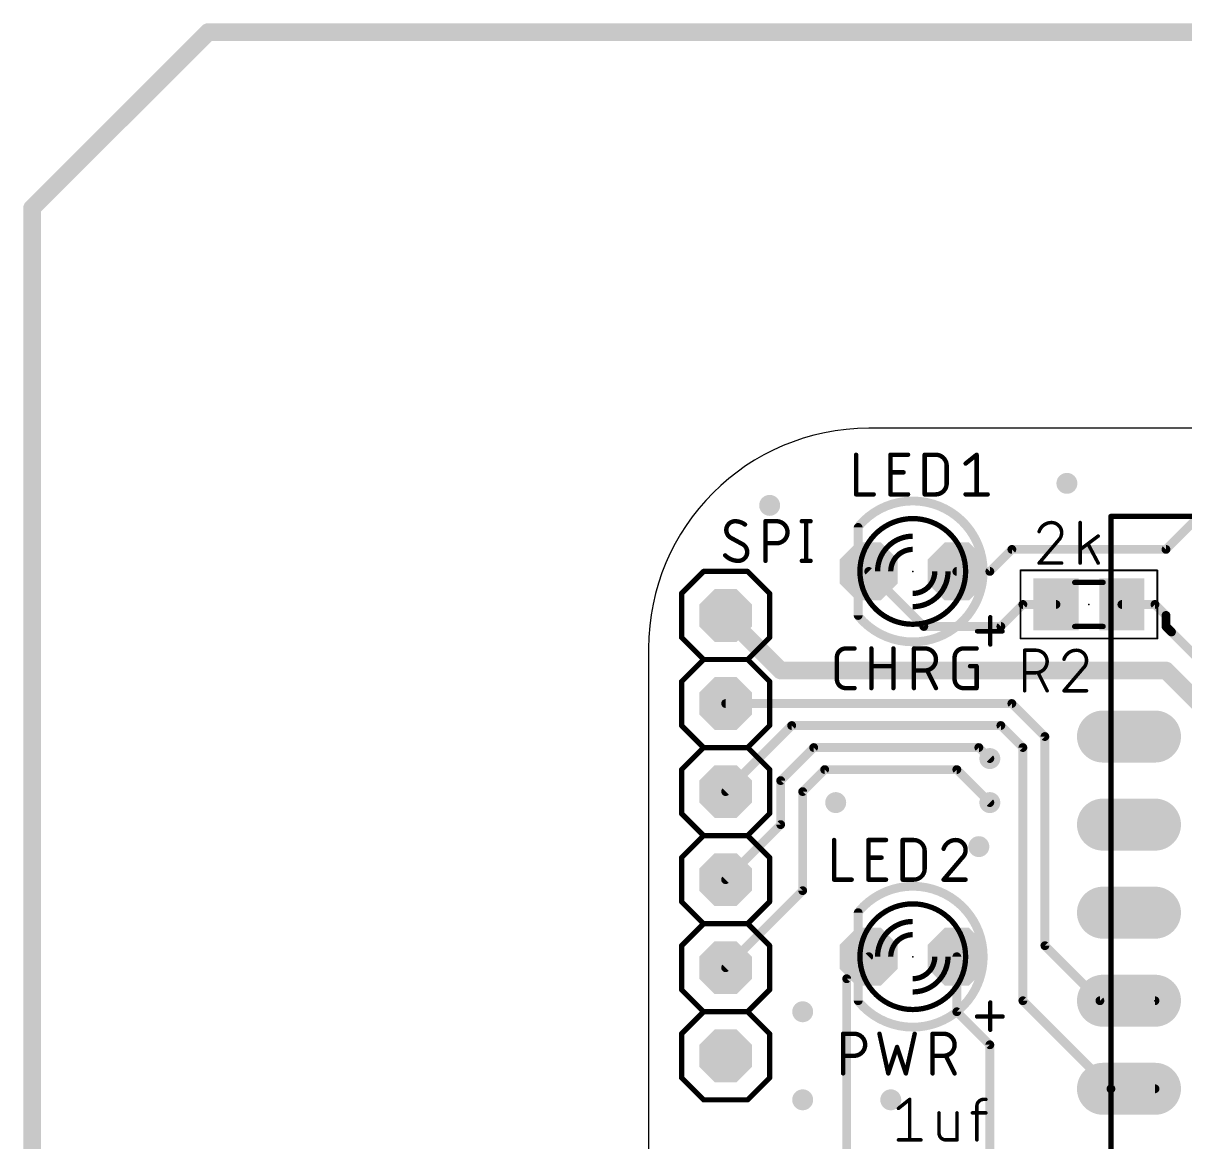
# Model space of a CAD drawing. Extents: x -1.91 to 1.91, y -2.61 to 1.61.
# Drawn here: x -1.91 to -0.591, y 0.34 to 1.61 of the extents above; entities that cross this region are included whole.
import ezdxf

# ---------------------------------------------------------------- set-up
doc = ezdxf.new("R2010")
doc.units = 0
for name, color, linetype in [('1', 22, 'CONTINUOUS'), ('17', 82, 'CONTINUOUS'), ('18', 82, 'CONTINUOUS'), ('20', 30, 'CONTINUOUS'), ('21', 253, 'CONTINUOUS'), ('23', 7, 'CONTINUOUS'), ('25', 253, 'CONTINUOUS'), ('39', 22, 'CONTINUOUS'), ('51', 253, 'CONTINUOUS')]:
    doc.layers.add(name, color=color, linetype=linetype)

# ---------------------------------------------------------------- blocks, each defined once
blk = doc.blocks.new('OCTAGONP')
at = {"const_width": 0.5}
blk.add_lwpolyline([(-0.25, -0.103553), (-0.25, 0.103553), (-0.103553, 0.25), (0.103553, 0.25), (0.25, 0.103553), (0.25, -0.103553), (0.103553, -0.25), (-0.103553, -0.25), (-0.25, -0.103553), (-0.25, 0.103553)], dxfattribs=at)
blk = doc.blocks.new('RECT')
blk.add_solid([(-0.5, -0.5), (0.5, -0.5), (-0.5, 0.5), (0.5, 0.5)])
blk = doc.blocks.new('OFFSETP100')
at = {"const_width": 1}
blk.add_lwpolyline([(0, 0), (1, 0)], dxfattribs=at)
at = {"const_width": 0.5}
for points in [[(0, 0.25, 1), (0, -0.25)], [(1, -0.25, 1), (1, 0.25)]]:
    blk.add_lwpolyline(points, format="xyb", dxfattribs=at)
blk = doc.blocks.new('ROUNDV')
at = {"const_width": 0.5}
blk.add_lwpolyline([(0, -0.25, 1), (0, 0.25, 1), (0, -0.25)], format="xyb", dxfattribs=at)

msp = doc.modelspace()

# ---------------------------------------------------------------- linework, layer by layer
at = {"layer": '1'}
for points, const_width in [([(-1.9, 1.4), (-1.7, 1.6)], 0.02), ([(-1.7, 1.6), (1.9, 1.6)], 0.02), ([(-1.9, -2.2), (-1.9, 1.4)], 0.02), ([(-0.6125, 1.0125), (-0.55, 1.075)], 0.01), ([(-0.8125, 0.9875), (-0.7875, 1.0125)], 0.01), ([(-0.7875, 1.0125), (-0.6125, 1.0125)], 0.01), ([(-0.95, 0.9875), (-0.8875, 0.925)], 0.01), ([(-0.85, 0.9875), (-0.8125, 0.9875)], 0.01), ([(-0.8, 0.925), (-0.775, 0.95)], 0.01), ([(-0.775, 0.95), (-0.737402, 0.95)], 0.01), ([(-0.625, 0.95), (-0.662598, 0.95)], 0.01), ([(-0.6125, 0.9375), (-0.625, 0.95)], 0.01), ([(-1.05, 0.875), (-1.1125, 0.9375)], 0.02), ([(-0.6125, 0.925), (-0.6125, 0.9375)], 0.01), ([(-0.8875, 0.925), (-0.8, 0.925)], 0.01), ([(-0.60625, 0.91875), (-0.6125, 0.925)], 0.01), ([(-0.48125, 0.79375), (-0.60625, 0.91875)], 0.01), ([(-1.05, 0.875), (-0.6125, 0.875)], 0.02), ([(-0.6125, 0.875), (-0.525, 0.7875)], 0.02), ([(-0.7875, 0.8375), (-1.1125, 0.8375)], 0.01), ([(-0.75, 0.8), (-0.7875, 0.8375)], 0.01), ([(-1.0375, 0.8125), (-1.1125, 0.7375)], 0.01), ([(-0.8, 0.8125), (-1.0375, 0.8125)], 0.01), ([(-0.775, 0.7875), (-0.8, 0.8125)], 0.01), ([(-0.75, 0.5625), (-0.75, 0.8)], 0.01), ([(-1.0125, 0.7875), (-1.05, 0.75)], 0.01), ([(-0.825, 0.7875), (-1.0125, 0.7875)], 0.01), ([(-0.8125, 0.775), (-0.825, 0.7875)], 0.01), ([(-0.775, 0.5), (-0.775, 0.7875)], 0.01), ([(-1, 0.7625), (-1.025, 0.7375)], 0.01), ([(-0.85, 0.7625), (-1, 0.7625)], 0.01), ([(-0.8125, 0.725), (-0.85, 0.7625)], 0.01), ([(-1.05, 0.75), (-1.05, 0.7)], 0.01), ([(-1.025, 0.7375), (-1.025, 0.625)], 0.01), ([(-1.05, 0.7), (-1.1125, 0.6375)], 0.01), ([(-1.025, 0.625), (-1.1125, 0.5375)], 0.01), ([(-0.6875, 0.5), (-0.75, 0.5625)], 0.01), ([(-0.975, 0.525), (-0.95, 0.55)], 0.01), ([(-0.85, 0.55), (-0.85, 0.4875)], 0.01), ([(-0.975, 0.087598), (-0.975, 0.525)], 0.01), ([(-0.675, 0.4), (-0.775, 0.5)], 0.01), ([(-0.625, 0.5), (-0.6875, 0.5)], 0.01), ([(-0.85, 0.4875), (-0.8125, 0.45)], 0.01), ([(-0.8125, 0.45), (-0.8125, 0.304035)], 0.01), ([(-0.625, 0.4), (-0.675, 0.4)], 0.01)]:
    msp.add_lwpolyline(points, dxfattribs=dict(at, const_width=const_width))
for points, const_width in [([(-1.7, 1.605, 1), (-1.7, 1.595)], 0.01), ([(-1.696464, 1.596464, 1), (-1.703536, 1.603536)], 0.01), ([(-1.903536, 1.403536, 1), (-1.896464, 1.396464)], 0.01), ([(-1.895, 1.4, 1), (-1.905, 1.4)], 0.01), ([(-0.7875, 1.015, 1), (-0.7875, 1.01)], 0.005), ([(-0.785732, 1.010732, 1), (-0.789268, 1.014268)], 0.005), ([(-0.614268, 1.014268, 1), (-0.610732, 1.010732)], 0.005), ([(-0.6125, 1.01, 1), (-0.6125, 1.015)], 0.005), ([(-0.948232, 0.989268, 1), (-0.951768, 0.985732)], 0.005), ([(-0.85, 0.99, 1), (-0.85, 0.985)], 0.005), ([(-0.814268, 0.989268, 1), (-0.810732, 0.985732)], 0.005), ([(-0.8125, 0.985, 1), (-0.8125, 0.99)], 0.005), ([(-0.775, 0.9525, 1), (-0.775, 0.9475)], 0.005), ([(-0.773232, 0.948232, 1), (-0.776768, 0.951768)], 0.005), ([(-0.737402, 0.9475, 1), (-0.737402, 0.9525)], 0.005), ([(-0.662598, 0.9525, 1), (-0.662598, 0.9475)], 0.005), ([(-0.623232, 0.951768, 1), (-0.626768, 0.948232)], 0.005), ([(-0.625, 0.9475, 1), (-0.625, 0.9525)], 0.005), ([(-1.108964, 0.941036, 1), (-1.116036, 0.933964)], 0.01), ([(-0.61, 0.9375, 1), (-0.615, 0.9375)], 0.005), ([(-0.614268, 0.935732, 1), (-0.610732, 0.939268)], 0.005), ([(-0.8875, 0.9275, 1), (-0.8875, 0.9225)], 0.005), ([(-0.889268, 0.923232, 1), (-0.885732, 0.926768)], 0.005), ([(-0.801768, 0.926768, 1), (-0.798232, 0.923232)], 0.005), ([(-0.8, 0.9225, 1), (-0.8, 0.9275)], 0.005), ([(-0.610732, 0.926768, 1), (-0.614268, 0.923232)], 0.005), ([(-0.615, 0.925, 1), (-0.61, 0.925)], 0.005), ([(-0.604482, 0.920518, 1), (-0.608018, 0.916982)], 0.005), ([(-0.608018, 0.916982, 1), (-0.604482, 0.920518)], 0.005), ([(-1.05, 0.88, 1), (-1.05, 0.87)], 0.01), ([(-0.608964, 0.878536, 1), (-0.616036, 0.871464)], 0.01), ([(-0.6125, 0.87, 1), (-0.6125, 0.88)], 0.01), ([(-1.053536, 0.871464, 1), (-1.046464, 0.878536)], 0.01), ([(-1.1125, 0.84, 1), (-1.1125, 0.835)], 0.005), ([(-0.785732, 0.839268, 1), (-0.789268, 0.835732)], 0.005), ([(-0.7875, 0.835, 1), (-0.7875, 0.84)], 0.005), ([(-1.0375, 0.815, 1), (-1.0375, 0.81)], 0.005), ([(-1.035732, 0.810732, 1), (-1.039268, 0.814268)], 0.005), ([(-0.798232, 0.814268, 1), (-0.801768, 0.810732)], 0.005), ([(-0.8, 0.81, 1), (-0.8, 0.815)], 0.005), ([(-0.7475, 0.8, 1), (-0.7525, 0.8)], 0.005), ([(-1.0125, 0.79, 1), (-1.0125, 0.785)], 0.005), ([(-1.010732, 0.785732, 1), (-1.014268, 0.789268)], 0.005), ([(-0.823232, 0.789268, 1), (-0.826768, 0.785732)], 0.005), ([(-0.825, 0.785, 1), (-0.825, 0.79)], 0.005), ([(-0.7725, 0.7875, 1), (-0.7775, 0.7875)], 0.005), ([(-0.776768, 0.785732, 1), (-0.773232, 0.789268)], 0.005), ([(-0.751768, 0.798232, 1), (-0.748232, 0.801768)], 0.005), ([(-0.814268, 0.773232, 1), (-0.810732, 0.776768)], 0.005), ([(-1, 0.765, 1), (-1, 0.76)], 0.005), ([(-0.998232, 0.760732, 1), (-1.001768, 0.764268)], 0.005), ([(-0.848232, 0.764268, 1), (-0.851768, 0.760732)], 0.005), ([(-0.85, 0.76, 1), (-0.85, 0.765)], 0.005), ([(-1.0475, 0.75, 1), (-1.0525, 0.75)], 0.005), ([(-1.051768, 0.751768, 1), (-1.048232, 0.748232)], 0.005), ([(-1.114268, 0.739268, 1), (-1.110732, 0.735732)], 0.005), ([(-1.0225, 0.7375, 1), (-1.0275, 0.7375)], 0.005), ([(-1.026768, 0.739268, 1), (-1.023232, 0.735732)], 0.005), ([(-0.814268, 0.723232, 1), (-0.810732, 0.726768)], 0.005), ([(-1.0525, 0.7, 1), (-1.0475, 0.7)], 0.005), ([(-1.048232, 0.698232, 1), (-1.051768, 0.701768)], 0.005), ([(-1.114268, 0.639268, 1), (-1.110732, 0.635732)], 0.005), ([(-1.0275, 0.625, 1), (-1.0225, 0.625)], 0.005), ([(-1.023232, 0.623232, 1), (-1.026768, 0.626768)], 0.005), ([(-0.748232, 0.564268, 1), (-0.751768, 0.560732)], 0.005), ([(-0.948232, 0.548232, 1), (-0.951768, 0.551768)], 0.005), ([(-0.8475, 0.55, 1), (-0.8525, 0.55)], 0.005), ([(-0.7525, 0.5625, 1), (-0.7475, 0.5625)], 0.005), ([(-1.114268, 0.539268, 1), (-1.110732, 0.535732)], 0.005), ([(-0.9725, 0.525, 1), (-0.9775, 0.525)], 0.005), ([(-0.976768, 0.526768, 1), (-0.973232, 0.523232)], 0.005), ([(-0.773232, 0.501768, 1), (-0.776768, 0.498232)], 0.005), ([(-0.7775, 0.5, 1), (-0.7725, 0.5)], 0.005), ([(-0.6875, 0.5025, 1), (-0.6875, 0.4975)], 0.005), ([(-0.689268, 0.498232, 1), (-0.685732, 0.501768)], 0.005), ([(-0.625, 0.4975, 1), (-0.625, 0.5025)], 0.005), ([(-0.848232, 0.489268, 1), (-0.851768, 0.485732)], 0.005), ([(-0.8525, 0.4875, 1), (-0.8475, 0.4875)], 0.005), ([(-0.81, 0.45, 1), (-0.815, 0.45)], 0.005), ([(-0.814268, 0.448232, 1), (-0.810732, 0.451768)], 0.005), ([(-0.675, 0.4025, 1), (-0.675, 0.3975)], 0.005), ([(-0.676768, 0.398232, 1), (-0.673232, 0.401768)], 0.005), ([(-0.625, 0.3975, 1), (-0.625, 0.4025)], 0.005)]:
    msp.add_lwpolyline(points, format="xyb", dxfattribs=dict(at, const_width=const_width))
at = {"layer": '20'}
for p, q in [((0.95, 1.15), (-0.95, 1.15)), ((-1.2, 0.9), (-1.2, 0.325))]:
    msp.add_line(p, q, dxfattribs=at)
msp.add_arc((-0.95, 0.9), 0.25, 90, 180, dxfattribs=at)
at = {"layer": '21'}
for points, const_width in [([(-0.9, 1.0675, 0.22061), (-0.961071, 1.039177)], 0.01), ([(-0.830539, 1.027193, 0.269143), (-0.9, 1.0675)], 0.01), ([(-0.9, 1.0475, 0.231451), (-0.947362, 1.024335)], 0.006), ([(-0.852638, 1.024335, 0.231451), (-0.9, 1.0475)], 0.006), ([(-0.742478, 1.043, 0.325189), (-0.756533, 1.032778)], 0.004), ([(-0.730978, 1.0315, 0.414214), (-0.742478, 1.043)], 0.004), ([(-0.742478, 1.044, 1), (-0.742478, 1.042)], 0.002), ([(-0.742478, 1.042, 1), (-0.742478, 1.044)], 0.002), ([(-0.708944, 1.043, 1), (-0.710944, 1.043)], 0.002), ([(-0.6735, 1.05, 1), (-0.6765, 1.05)], 0.003), ([(-0.675, 1.0515, 1), (-0.675, 1.0485)], 0.003), ([(-0.757485, 1.033086, 1), (-0.755582, 1.03247)], 0.002), ([(-0.734811, 1.022555, 0.205252), (-0.730978, 1.0315)], 0.004), ([(-0.729978, 1.0315, 1), (-0.731978, 1.0315)], 0.002), ([(-0.731978, 1.0315, 1), (-0.729978, 1.0315)], 0.002), ([(-0.6889, 1.026867, 1), (-0.6901, 1.028467)], 0.002), ([(-0.735501, 1.02328, 1), (-0.734121, 1.021831)], 0.002), ([(-0.734049, 1.021908, 1), (-0.735573, 1.023203)], 0.002), ([(-0.700116, 1.01919, 1), (-0.701884, 1.018254)], 0.002), ([(-0.710544, 1.013133, 1), (-0.709344, 1.011533)], 0.002), ([(-1.1375, 0.989, 1), (-1.1375, 0.986)], 0.003), ([(-1.136439, 0.986439, 1), (-1.138561, 0.988561)], 0.003), ([(-1.086439, 0.988561, 1), (-1.088561, 0.986439)], 0.003), ([(-1.0875, 0.986, 1), (-1.0875, 0.989)], 0.003), ([(-0.756533, 0.998, 1), (-0.756533, 0.996)], 0.002), ([(-0.757295, 0.997648, 1), (-0.755771, 0.996352)], 0.002), ([(-0.730978, 0.996, 1), (-0.730978, 0.998)], 0.002), ([(-0.710944, 0.997, 1), (-0.708944, 0.997)], 0.002), ([(-0.690384, 0.996532, 1), (-0.688616, 0.997468)], 0.002), ([(-1.161, 0.9625, 1), (-1.164, 0.9625)], 0.003), ([(-1.163561, 0.963561, 1), (-1.161439, 0.961439)], 0.003), ([(-1.061, 0.9625, 1), (-1.064, 0.9625)], 0.003), ([(-1.063561, 0.961439, 1), (-1.061439, 0.963561)], 0.003), ([(-0.948823, 0.952626, 0.242209), (-0.9, 0.9275)], 0.006), ([(-0.9, 0.9075, 0.276981), (-0.829413, 0.949854)], 0.01), ([(-0.9, 0.9275, 0.236068), (-0.852, 0.9515)], 0.006), ([(-0.961457, 0.936283, 0.222579), (-0.9, 0.9075)], 0.01), ([(-0.81075, 0.9355, 1), (-0.81325, 0.9355)], 0.0025), ([(-1.161439, 0.913561, 1), (-1.163561, 0.911439)], 0.003), ([(-1.164, 0.9125, 1), (-1.161, 0.9125)], 0.003), ([(-1.064, 0.9125, 1), (-1.061, 0.9125)], 0.003), ([(-1.061439, 0.911439, 1), (-1.063561, 0.913561)], 0.003), ([(-0.827, 0.92075, 1), (-0.827, 0.91825)], 0.0025), ([(-0.798, 0.91825, 1), (-0.798, 0.92075)], 0.0025), ([(-0.976147, 0.9, 0.414214), (-0.986147, 0.89)], 0.005), ([(-0.976147, 0.90125, 1), (-0.976147, 0.89875)], 0.0025), ([(-0.976147, 0.89875, 1), (-0.976147, 0.90125)], 0.0025), ([(-0.966147, 0.89875, 1), (-0.966147, 0.90125)], 0.0025), ([(-0.94575, 0.9, 1), (-0.94825, 0.9)], 0.0025), ([(-0.92075, 0.9, 1), (-0.92325, 0.9)], 0.0025), ([(-0.897424, 0.9, 1), (-0.899924, 0.9)], 0.0025), ([(-0.898674, 0.90125, 1), (-0.898674, 0.89875)], 0.0025), ([(-0.886174, 0.875, 1), (-0.886174, 0.9)], 0.005), ([(-0.886174, 0.90125, 1), (-0.886174, 0.89875)], 0.0025), ([(-0.886174, 0.89875, 1), (-0.886174, 0.90125)], 0.0025), ([(-0.8425, 0.9, 0.414214), (-0.8525, 0.89)], 0.005), ([(-0.8425, 0.90125, 1), (-0.8425, 0.89875)], 0.0025), ([(-0.8425, 0.89875, 1), (-0.8425, 0.90125)], 0.0025), ([(-0.8275, 0.89875, 1), (-0.8275, 0.90125)], 0.0025), ([(-0.81325, 0.9045, 1), (-0.81075, 0.9045)], 0.0025), ([(-1.1375, 0.889, 1), (-1.1375, 0.886)], 0.003), ([(-1.136439, 0.886439, 1), (-1.138561, 0.888561)], 0.003), ([(-1.138561, 0.886439, 1), (-1.136439, 0.888561)], 0.003), ([(-1.086439, 0.888561, 1), (-1.088561, 0.886439)], 0.003), ([(-1.088561, 0.888561, 1), (-1.086439, 0.886439)], 0.003), ([(-1.0875, 0.886, 1), (-1.0875, 0.889)], 0.003), ([(-0.984897, 0.89, 1), (-0.987397, 0.89)], 0.0025), ([(-0.987397, 0.89, 1), (-0.984897, 0.89)], 0.0025), ([(-0.85125, 0.89, 1), (-0.85375, 0.89)], 0.0025), ([(-0.85375, 0.89, 1), (-0.85125, 0.89)], 0.0025), ([(-0.947, 0.88125, 1), (-0.947, 0.87875)], 0.0025), ([(-0.922, 0.87875, 1), (-0.922, 0.88125)], 0.0025), ([(-0.898674, 0.87625, 1), (-0.898674, 0.87375)], 0.0025), ([(-0.886174, 0.87625, 1), (-0.886174, 0.87375)], 0.0025), ([(-0.886174, 0.87375, 1), (-0.886174, 0.87625)], 0.0025), ([(-0.882556, 0.875559, 1), (-0.884792, 0.874441)], 0.0025), ([(-0.835, 0.88125, 1), (-0.835, 0.87875)], 0.0025), ([(-0.82625, 0.88, 1), (-0.82875, 0.88)], 0.0025), ([(-0.8275, 0.87875, 1), (-0.8275, 0.88125)], 0.0025), ([(-1.161, 0.8625, 1), (-1.164, 0.8625)], 0.003), ([(-1.163561, 0.863561, 1), (-1.161439, 0.861439)], 0.003), ([(-1.061, 0.8625, 1), (-1.064, 0.8625)], 0.003), ([(-1.063561, 0.861439, 1), (-1.061439, 0.863561)], 0.003), ([(-0.986147, 0.865, 0.414214), (-0.976147, 0.855)], 0.005), ([(-0.984897, 0.865, 1), (-0.987397, 0.865)], 0.0025), ([(-0.987397, 0.865, 1), (-0.984897, 0.865)], 0.0025), ([(-0.976147, 0.85625, 1), (-0.976147, 0.85375)], 0.0025), ([(-0.976147, 0.85375, 1), (-0.976147, 0.85625)], 0.0025), ([(-0.966147, 0.85375, 1), (-0.966147, 0.85625)], 0.0025), ([(-0.8525, 0.865, 0.414214), (-0.8425, 0.855)], 0.005), ([(-0.85125, 0.865, 1), (-0.85375, 0.865)], 0.0025), ([(-0.85375, 0.865, 1), (-0.85125, 0.865)], 0.0025), ([(-0.8425, 0.85625, 1), (-0.8425, 0.85375)], 0.0025), ([(-0.8425, 0.85375, 1), (-0.8425, 0.85625)], 0.0025), ([(-0.8275, 0.85375, 1), (-0.8275, 0.85625)], 0.0025), ([(-0.94825, 0.855, 1), (-0.94575, 0.855)], 0.0025), ([(-0.92325, 0.855, 1), (-0.92075, 0.855)], 0.0025), ([(-0.899924, 0.855, 1), (-0.897424, 0.855)], 0.0025), ([(-0.874792, 0.854441, 1), (-0.872556, 0.855559)], 0.0025), ([(-0.82875, 0.855, 1), (-0.82625, 0.855)], 0.0025), ([(-1.161439, 0.813561, 1), (-1.163561, 0.811439)], 0.003), ([(-1.164, 0.8125, 1), (-1.161, 0.8125)], 0.003), ([(-1.064, 0.8125, 1), (-1.061, 0.8125)], 0.003), ([(-1.061439, 0.811439, 1), (-1.063561, 0.813561)], 0.003), ([(-1.1375, 0.789, 1), (-1.1375, 0.786)], 0.003), ([(-1.136439, 0.786439, 1), (-1.138561, 0.788561)], 0.003), ([(-1.138561, 0.786439, 1), (-1.136439, 0.788561)], 0.003), ([(-1.086439, 0.788561, 1), (-1.088561, 0.786439)], 0.003), ([(-1.088561, 0.788561, 1), (-1.086439, 0.786439)], 0.003), ([(-1.0875, 0.786, 1), (-1.0875, 0.789)], 0.003), ([(-1.161, 0.7625, 1), (-1.164, 0.7625)], 0.003), ([(-1.163561, 0.763561, 1), (-1.161439, 0.761439)], 0.003), ([(-1.061, 0.7625, 1), (-1.064, 0.7625)], 0.003), ([(-1.063561, 0.761439, 1), (-1.061439, 0.763561)], 0.003), ([(-1.161439, 0.713561, 1), (-1.163561, 0.711439)], 0.003), ([(-1.164, 0.7125, 1), (-1.161, 0.7125)], 0.003), ([(-1.064, 0.7125, 1), (-1.061, 0.7125)], 0.003), ([(-1.061439, 0.711439, 1), (-1.063561, 0.713561)], 0.003), ([(-1.1375, 0.689, 1), (-1.1375, 0.686)], 0.003), ([(-1.136439, 0.686439, 1), (-1.138561, 0.688561)], 0.003), ([(-1.138561, 0.686439, 1), (-1.136439, 0.688561)], 0.003), ([(-1.086439, 0.688561, 1), (-1.088561, 0.686439)], 0.003), ([(-1.088561, 0.688561, 1), (-1.086439, 0.686439)], 0.003), ([(-1.0875, 0.686, 1), (-1.0875, 0.689)], 0.003), ([(-1.161, 0.6625, 1), (-1.164, 0.6625)], 0.003), ([(-1.163561, 0.663561, 1), (-1.161439, 0.661439)], 0.003), ([(-1.061, 0.6625, 1), (-1.064, 0.6625)], 0.003), ([(-1.063561, 0.661439, 1), (-1.061439, 0.663561)], 0.003), ([(-0.9, 0.63, 0.22061), (-0.961071, 0.601677)], 0.01), ([(-0.830539, 0.589693, 0.269143), (-0.9, 0.63)], 0.01), ([(-1.161439, 0.613561, 1), (-1.163561, 0.611439)], 0.003), ([(-1.164, 0.6125, 1), (-1.161, 0.6125)], 0.003), ([(-1.064, 0.6125, 1), (-1.061, 0.6125)], 0.003), ([(-1.061439, 0.611439, 1), (-1.063561, 0.613561)], 0.003), ([(-0.9, 0.61, 0.231451), (-0.947362, 0.586835)], 0.006), ([(-0.852638, 0.586835, 0.231451), (-0.9, 0.61)], 0.006), ([(-1.1375, 0.589, 1), (-1.1375, 0.586)], 0.003), ([(-1.136439, 0.586439, 1), (-1.138561, 0.588561)], 0.003), ([(-1.138561, 0.586439, 1), (-1.136439, 0.588561)], 0.003), ([(-1.086439, 0.588561, 1), (-1.088561, 0.586439)], 0.003), ([(-1.088561, 0.588561, 1), (-1.086439, 0.586439)], 0.003), ([(-1.0875, 0.586, 1), (-1.0875, 0.589)], 0.003), ([(-1.161, 0.5625, 1), (-1.164, 0.5625)], 0.003), ([(-1.163561, 0.563561, 1), (-1.161439, 0.561439)], 0.003), ([(-1.061, 0.5625, 1), (-1.064, 0.5625)], 0.003), ([(-1.063561, 0.561439, 1), (-1.061439, 0.563561)], 0.003), ([(-1.161439, 0.513561, 1), (-1.163561, 0.511439)], 0.003), ([(-1.061439, 0.511439, 1), (-1.063561, 0.513561)], 0.003), ([(-0.948823, 0.515126, 0.242209), (-0.9, 0.49)], 0.006), ([(-0.9, 0.47, 0.276981), (-0.829413, 0.512354)], 0.01), ([(-0.9, 0.49, 0.236068), (-0.852, 0.514)], 0.006), ([(-1.164, 0.5125, 1), (-1.161, 0.5125)], 0.003), ([(-1.064, 0.5125, 1), (-1.061, 0.5125)], 0.003), ([(-0.961457, 0.498783, 0.222579), (-0.9, 0.47)], 0.01), ([(-1.1375, 0.489, 1), (-1.1375, 0.486)], 0.003), ([(-1.136439, 0.486439, 1), (-1.138561, 0.488561)], 0.003), ([(-1.138561, 0.486439, 1), (-1.136439, 0.488561)], 0.003), ([(-1.086439, 0.488561, 1), (-1.088561, 0.486439)], 0.003), ([(-1.088561, 0.488561, 1), (-1.086439, 0.486439)], 0.003), ([(-1.0875, 0.486, 1), (-1.0875, 0.489)], 0.003), ([(-0.81075, 0.498, 1), (-0.81325, 0.498)], 0.0025), ([(-0.827, 0.48325, 1), (-0.827, 0.48075)], 0.0025), ([(-0.798, 0.48075, 1), (-0.798, 0.48325)], 0.0025), ([(-1.161, 0.4625, 1), (-1.164, 0.4625)], 0.003), ([(-1.163561, 0.463561, 1), (-1.161439, 0.461439)], 0.003), ([(-1.061, 0.4625, 1), (-1.064, 0.4625)], 0.003), ([(-1.063561, 0.461439, 1), (-1.061439, 0.463561)], 0.003), ([(-0.977826, 0.4625, 1), (-0.980326, 0.4625)], 0.0025), ([(-0.979076, 0.46375, 1), (-0.979076, 0.46125)], 0.0025), ([(-0.966576, 0.4375, 1), (-0.966576, 0.4625)], 0.005), ([(-0.966576, 0.46375, 1), (-0.966576, 0.46125)], 0.0025), ([(-0.966576, 0.46125, 1), (-0.966576, 0.46375)], 0.0025), ([(-0.936606, 0.462771, 1), (-0.939046, 0.462229)], 0.0025), ([(-0.896606, 0.462229, 1), (-0.899046, 0.462771)], 0.0025), ([(-0.87625, 0.4625, 1), (-0.87875, 0.4625)], 0.0025), ([(-0.8775, 0.46375, 1), (-0.8775, 0.46125)], 0.0025), ([(-0.865, 0.4375, 1), (-0.865, 0.4625)], 0.005), ([(-0.865, 0.46375, 1), (-0.865, 0.46125)], 0.0025), ([(-0.865, 0.46125, 1), (-0.865, 0.46375)], 0.0025), ([(-0.81325, 0.467, 1), (-0.81075, 0.467)], 0.0025), ([(-0.91664, 0.447895, 1), (-0.919012, 0.447105)], 0.0025), ([(-0.91664, 0.447105, 1), (-0.919012, 0.447895)], 0.0025), ([(-0.979076, 0.43875, 1), (-0.979076, 0.43625)], 0.0025), ([(-0.966576, 0.43875, 1), (-0.966576, 0.43625)], 0.0025), ([(-0.966576, 0.43625, 1), (-0.966576, 0.43875)], 0.0025), ([(-0.8775, 0.43875, 1), (-0.8775, 0.43625)], 0.0025), ([(-0.865, 0.43875, 1), (-0.865, 0.43625)], 0.0025), ([(-0.865, 0.43625, 1), (-0.865, 0.43875)], 0.0025), ([(-0.861382, 0.438059, 1), (-0.863618, 0.436941)], 0.0025), ([(-1.161439, 0.413561, 1), (-1.163561, 0.411439)], 0.003), ([(-1.164, 0.4125, 1), (-1.161, 0.4125)], 0.003), ([(-1.064, 0.4125, 1), (-1.061, 0.4125)], 0.003), ([(-1.061439, 0.411439, 1), (-1.063561, 0.413561)], 0.003), ([(-0.980326, 0.4175, 1), (-0.977826, 0.4175)], 0.0025), ([(-0.929012, 0.417895, 1), (-0.92664, 0.417105)], 0.0025), ([(-0.929046, 0.417229, 1), (-0.926606, 0.417771)], 0.0025), ([(-0.909046, 0.417771, 1), (-0.906606, 0.417229)], 0.0025), ([(-0.909012, 0.417105, 1), (-0.90664, 0.417895)], 0.0025), ([(-0.87875, 0.4175, 1), (-0.87625, 0.4175)], 0.0025), ([(-0.853618, 0.416941, 1), (-0.851382, 0.418059)], 0.0025), ([(-1.1375, 0.389, 1), (-1.1375, 0.386)], 0.003), ([(-1.138561, 0.386439, 1), (-1.136439, 0.388561)], 0.003), ([(-1.088561, 0.388561, 1), (-1.086439, 0.386439)], 0.003), ([(-1.0875, 0.386, 1), (-1.0875, 0.389)], 0.003), ([(-0.902467, 0.388, 1), (-0.904467, 0.388)], 0.002), ([(-0.902842, 0.387219, 1), (-0.904091, 0.388781)], 0.002), ([(-0.819556, 0.388, 0.414214), (-0.827222, 0.380333)], 0.004), ([(-0.819556, 0.389, 1), (-0.819556, 0.387)], 0.002), ([(-0.819556, 0.387, 1), (-0.819556, 0.389)], 0.002), ([(-0.817, 0.387, 1), (-0.817, 0.389)], 0.002), ([(-0.916869, 0.378559, 1), (-0.91562, 0.376997)], 0.002), ([(-0.869189, 0.372667, 1), (-0.871189, 0.372667)], 0.002), ([(-0.848744, 0.372667, 1), (-0.850744, 0.372667)], 0.002), ([(-0.832333, 0.373667, 1), (-0.832333, 0.371667)], 0.002), ([(-0.826222, 0.380333, 1), (-0.828222, 0.380333)], 0.002), ([(-0.828222, 0.380333, 1), (-0.826222, 0.380333)], 0.002), ([(-0.817, 0.371667, 1), (-0.817, 0.373667)], 0.002), ([(-0.916244, 0.343, 1), (-0.916244, 0.341)], 0.002), ([(-0.904467, 0.342, 1), (-0.902467, 0.342)], 0.002), ([(-0.890689, 0.341, 1), (-0.890689, 0.343)], 0.002), ([(-0.870189, 0.349667, 0.414214), (-0.862522, 0.342)], 0.004), ([(-0.869189, 0.349667, 1), (-0.871189, 0.349667)], 0.002), ([(-0.871189, 0.349667, 1), (-0.869189, 0.349667)], 0.002), ([(-0.862522, 0.343, 1), (-0.862522, 0.341)], 0.002), ([(-0.862522, 0.341, 1), (-0.862522, 0.343)], 0.002), ([(-0.850744, 0.342, 1), (-0.848744, 0.342)], 0.002), ([(-0.849744, 0.341, 1), (-0.849744, 0.343)], 0.002), ([(-0.828222, 0.342, 1), (-0.826222, 0.342)], 0.002)]:
    msp.add_lwpolyline(points, format="xyb", dxfattribs=dict(at, const_width=const_width))
for points, const_width in [([(-0.709944, 0.997), (-0.709944, 1.043)], 0.004), ([(-0.675, -0.05), (-0.675, 1.05)], 0.006), ([(-0.675, 1.05), (-0.525, 1.05)], 0.006), ([(-0.6895, 1.027667), (-0.709944, 1.012333)], 0.004), ([(-0.734811, 1.022555), (-0.756533, 0.997)], 0.004), ([(-0.6895, 0.997), (-0.701, 1.018722)], 0.004), ([(-1.1375, 0.9875), (-1.1625, 0.9625)], 0.006), ([(-1.0875, 0.9875), (-1.1375, 0.9875)], 0.006), ([(-1.0625, 0.9625), (-1.0875, 0.9875)], 0.006), ([(-0.756533, 0.997), (-0.730978, 0.997)], 0.004), ([(-1.1625, 0.9125), (-1.1625, 0.9625)], 0.006), ([(-1.0625, 0.9625), (-1.0625, 0.9125)], 0.006), ([(-0.812, 0.9355), (-0.812, 0.9045)], 0.005), ([(-1.1375, 0.8875), (-1.1625, 0.9125)], 0.006), ([(-1.0625, 0.9125), (-1.0875, 0.8875)], 0.006), ([(-0.798, 0.9195), (-0.827, 0.9195)], 0.005), ([(-0.976147, 0.9), (-0.966147, 0.9)], 0.005), ([(-0.947, 0.855), (-0.947, 0.9)], 0.005), ([(-0.922, 0.9), (-0.922, 0.855)], 0.005), ([(-0.898674, 0.855), (-0.898674, 0.9)], 0.005), ([(-0.898674, 0.9), (-0.886174, 0.9)], 0.005), ([(-0.8425, 0.9), (-0.8275, 0.9)], 0.005), ([(-1.1625, 0.8625), (-1.1375, 0.8875)], 0.006), ([(-1.0875, 0.8875), (-1.1375, 0.8875)], 0.006), ([(-1.0875, 0.8875), (-1.0625, 0.8625)], 0.006), ([(-0.986147, 0.865), (-0.986147, 0.89)], 0.005), ([(-0.8525, 0.865), (-0.8525, 0.89)], 0.005), ([(-0.947, 0.88), (-0.922, 0.88)], 0.005), ([(-0.886174, 0.875), (-0.898674, 0.875)], 0.005), ([(-0.873674, 0.855), (-0.883674, 0.875)], 0.005), ([(-0.835, 0.88), (-0.8275, 0.88)], 0.005), ([(-0.8275, 0.88), (-0.8275, 0.855)], 0.005), ([(-1.1625, 0.8125), (-1.1625, 0.8625)], 0.006), ([(-1.0625, 0.8625), (-1.0625, 0.8125)], 0.006), ([(-0.966147, 0.855), (-0.976147, 0.855)], 0.005), ([(-0.8275, 0.855), (-0.8425, 0.855)], 0.005), ([(-1.1375, 0.7875), (-1.1625, 0.8125)], 0.006), ([(-1.0625, 0.8125), (-1.0875, 0.7875)], 0.006), ([(-1.1625, 0.7625), (-1.1375, 0.7875)], 0.006), ([(-1.0875, 0.7875), (-1.1375, 0.7875)], 0.006), ([(-1.0875, 0.7875), (-1.0625, 0.7625)], 0.006), ([(-1.1625, 0.7125), (-1.1625, 0.7625)], 0.006), ([(-1.0625, 0.7625), (-1.0625, 0.7125)], 0.006), ([(-1.1375, 0.6875), (-1.1625, 0.7125)], 0.006), ([(-1.0625, 0.7125), (-1.0875, 0.6875)], 0.006), ([(-1.1375, 0.6875), (-1.1625, 0.6625)], 0.006), ([(-1.0875, 0.6875), (-1.1375, 0.6875)], 0.006), ([(-1.0625, 0.6625), (-1.0875, 0.6875)], 0.006), ([(-1.1625, 0.6125), (-1.1625, 0.6625)], 0.006), ([(-1.0625, 0.6625), (-1.0625, 0.6125)], 0.006), ([(-1.1375, 0.5875), (-1.1625, 0.6125)], 0.006), ([(-1.0625, 0.6125), (-1.0875, 0.5875)], 0.006), ([(-1.1625, 0.5625), (-1.1375, 0.5875)], 0.006), ([(-1.0875, 0.5875), (-1.1375, 0.5875)], 0.006), ([(-1.0875, 0.5875), (-1.0625, 0.5625)], 0.006), ([(-1.1625, 0.5125), (-1.1625, 0.5625)], 0.006), ([(-1.0625, 0.5625), (-1.0625, 0.5125)], 0.006), ([(-1.1375, 0.4875), (-1.1625, 0.5125)], 0.006), ([(-1.0625, 0.5125), (-1.0875, 0.4875)], 0.006), ([(-1.1375, 0.4875), (-1.1625, 0.4625)], 0.006), ([(-1.0875, 0.4875), (-1.1375, 0.4875)], 0.006), ([(-1.0625, 0.4625), (-1.0875, 0.4875)], 0.006), ([(-0.812, 0.498), (-0.812, 0.467)], 0.005), ([(-0.798, 0.482), (-0.827, 0.482)], 0.005), ([(-1.1625, 0.4125), (-1.1625, 0.4625)], 0.006), ([(-1.0625, 0.4625), (-1.0625, 0.4125)], 0.006), ([(-0.979076, 0.4175), (-0.979076, 0.4625)], 0.005), ([(-0.979076, 0.4625), (-0.966576, 0.4625)], 0.005), ([(-0.937826, 0.4625), (-0.927826, 0.4175)], 0.005), ([(-0.907826, 0.4175), (-0.897826, 0.4625)], 0.005), ([(-0.8775, 0.4175), (-0.8775, 0.4625)], 0.005), ([(-0.8775, 0.4625), (-0.865, 0.4625)], 0.005), ([(-0.927826, 0.4175), (-0.917826, 0.4475)], 0.005), ([(-0.917826, 0.4475), (-0.907826, 0.4175)], 0.005), ([(-0.966576, 0.4375), (-0.979076, 0.4375)], 0.005), ([(-0.865, 0.4375), (-0.8775, 0.4375)], 0.005), ([(-0.8525, 0.4175), (-0.8625, 0.4375)], 0.005), ([(-1.1375, 0.3875), (-1.1625, 0.4125)], 0.006), ([(-1.0625, 0.4125), (-1.0875, 0.3875)], 0.006), ([(-1.0875, 0.3875), (-1.1375, 0.3875)], 0.006), ([(-0.916244, 0.377778), (-0.903467, 0.388)], 0.004), ([(-0.903467, 0.388), (-0.903467, 0.342)], 0.004), ([(-0.819556, 0.388), (-0.817, 0.388)], 0.004), ([(-0.870189, 0.372667), (-0.870189, 0.349667)], 0.004), ([(-0.849744, 0.342), (-0.849744, 0.372667)], 0.004), ([(-0.832333, 0.372667), (-0.817, 0.372667)], 0.004), ([(-0.827222, 0.342), (-0.827222, 0.380333)], 0.004), ([(-0.916244, 0.342), (-0.890689, 0.342)], 0.004), ([(-0.862522, 0.342), (-0.849744, 0.342)], 0.004)]:
    msp.add_lwpolyline(points, dxfattribs=dict(at, const_width=const_width))
at = {"layer": '23'}
for p in [(-0.9, 0.9875), (-0.7, 0.95), (-1.1125, 0.6875), (-0.9, 0.55), (-0.625, 0.5)]:
    msp.add_point(p, dxfattribs=at)
at = {"layer": '25'}
for points, const_width in [([(-0.9644, 1.12), (-0.9644, 1.075)], 0.005), ([(-0.9254, 1.075), (-0.9254, 1.12)], 0.005), ([(-0.9254, 1.12), (-0.9054, 1.12)], 0.005), ([(-0.8865, 1.075), (-0.8865, 1.12)], 0.005), ([(-0.8865, 1.12), (-0.874, 1.12)], 0.005), ([(-0.84, 1.11), (-0.8275, 1.12)], 0.005), ([(-0.8275, 1.12), (-0.8275, 1.075)], 0.005), ([(-0.8615, 1.1075), (-0.8615, 1.0875)], 0.005), ([(-0.9254, 1.1), (-0.9104, 1.1)], 0.005), ([(-0.9644, 1.075), (-0.9444, 1.075)], 0.005), ([(-0.9054, 1.075), (-0.9254, 1.075)], 0.005), ([(-0.874, 1.075), (-0.8865, 1.075)], 0.005), ([(-0.84, 1.075), (-0.815, 1.075)], 0.005), ([(-1.06725, 0.9995), (-1.06725, 1.0445)], 0.005), ([(-1.06725, 1.0445), (-1.05475, 1.0445)], 0.005), ([(-1.026, 1.0445), (-1.016, 1.0445)], 0.005), ([(-1.021, 1.0445), (-1.021, 0.9995)], 0.005), ([(-1.093, 1.01825), (-1.10675, 1.02575)], 0.005), ([(-1.05475, 1.0195), (-1.06725, 1.0195)], 0.005), ([(-1.026, 0.9995), (-1.016, 0.9995)], 0.005), ([(-0.773, 0.852), (-0.773, 0.898)], 0.004), ([(-0.773, 0.898), (-0.760222, 0.898)], 0.004), ([(-0.760222, 0.872444), (-0.773, 0.872444)], 0.004), ([(-0.747445, 0.852), (-0.757667, 0.872444)], 0.004), ([(-0.706568, 0.877555), (-0.72829, 0.852)], 0.004), ([(-0.72829, 0.852), (-0.702734, 0.852)], 0.004), ([(-0.9894, 0.6825), (-0.9894, 0.6375)], 0.005), ([(-0.9504, 0.6375), (-0.9504, 0.6825)], 0.005), ([(-0.9504, 0.6825), (-0.9304, 0.6825)], 0.005), ([(-0.9115, 0.6375), (-0.9115, 0.6825)], 0.005), ([(-0.9115, 0.6825), (-0.899, 0.6825)], 0.005), ([(-0.9504, 0.6625), (-0.9354, 0.6625)], 0.005), ([(-0.8865, 0.67), (-0.8865, 0.65)], 0.005), ([(-0.84375, 0.6625), (-0.865, 0.6375)], 0.005), ([(-0.9894, 0.6375), (-0.9694, 0.6375)], 0.005), ([(-0.9304, 0.6375), (-0.9504, 0.6375)], 0.005), ([(-0.899, 0.6375), (-0.9115, 0.6375)], 0.005), ([(-0.865, 0.6375), (-0.84, 0.6375)], 0.005)]:
    msp.add_lwpolyline(points, dxfattribs=dict(at, const_width=const_width))
for points, const_width in [([(-0.96315, 1.12, 1), (-0.96565, 1.12)], 0.0025), ([(-0.92415, 1.12, 1), (-0.92665, 1.12)], 0.0025), ([(-0.9254, 1.12125, 1), (-0.9254, 1.11875)], 0.0025), ([(-0.9054, 1.11875, 1), (-0.9054, 1.12125)], 0.0025), ([(-0.88525, 1.12, 1), (-0.88775, 1.12)], 0.0025), ([(-0.8865, 1.12125, 1), (-0.8865, 1.11875)], 0.0025), ([(-0.8615, 1.1075, 0.414214), (-0.874, 1.12)], 0.005), ([(-0.874, 1.12125, 1), (-0.874, 1.11875)], 0.0025), ([(-0.874, 1.11875, 1), (-0.874, 1.12125)], 0.0025), ([(-0.82625, 1.12, 1), (-0.82875, 1.12)], 0.0025), ([(-0.826719, 1.119024, 1), (-0.828281, 1.120976)], 0.0025), ([(-0.86025, 1.1075, 1), (-0.86275, 1.1075)], 0.0025), ([(-0.86275, 1.1075, 1), (-0.86025, 1.1075)], 0.0025), ([(-0.840781, 1.110976, 1), (-0.839219, 1.109024)], 0.0025), ([(-0.9254, 1.10125, 1), (-0.9254, 1.09875)], 0.0025), ([(-0.9104, 1.09875, 1), (-0.9104, 1.10125)], 0.0025), ([(-0.874, 1.075, 0.414214), (-0.8615, 1.0875)], 0.005), ([(-0.86025, 1.0875, 1), (-0.86275, 1.0875)], 0.0025), ([(-0.86275, 1.0875, 1), (-0.86025, 1.0875)], 0.0025), ([(-0.9644, 1.07625, 1), (-0.9644, 1.07375)], 0.0025), ([(-0.96565, 1.075, 1), (-0.96315, 1.075)], 0.0025), ([(-0.9444, 1.07375, 1), (-0.9444, 1.07625)], 0.0025), ([(-0.9254, 1.07625, 1), (-0.9254, 1.07375)], 0.0025), ([(-0.92665, 1.075, 1), (-0.92415, 1.075)], 0.0025), ([(-0.9054, 1.07375, 1), (-0.9054, 1.07625)], 0.0025), ([(-0.8865, 1.07625, 1), (-0.8865, 1.07375)], 0.0025), ([(-0.88775, 1.075, 1), (-0.88525, 1.075)], 0.0025), ([(-0.874, 1.07625, 1), (-0.874, 1.07375)], 0.0025), ([(-0.874, 1.07375, 1), (-0.874, 1.07625)], 0.0025), ([(-0.84, 1.07625, 1), (-0.84, 1.07375)], 0.0025), ([(-0.82875, 1.075, 1), (-0.82625, 1.075)], 0.0025), ([(-0.815, 1.07375, 1), (-0.815, 1.07625)], 0.0025), ([(-1.10175, 1.0445, 0.414214), (-1.11175, 1.0345)], 0.005), ([(-1.0905, 1.04075, 0.162278), (-1.10175, 1.0445)], 0.005), ([(-1.10175, 1.04575, 1), (-1.10175, 1.04325)], 0.0025), ([(-1.10175, 1.04325, 1), (-1.10175, 1.04575)], 0.0025), ([(-1.09125, 1.03975, 1), (-1.08975, 1.04175)], 0.0025), ([(-1.066, 1.0445, 1), (-1.0685, 1.0445)], 0.0025), ([(-1.06725, 1.04575, 1), (-1.06725, 1.04325)], 0.0025), ([(-1.05475, 1.0195, 1), (-1.05475, 1.0445)], 0.005), ([(-1.05475, 1.04575, 1), (-1.05475, 1.04325)], 0.0025), ([(-1.05475, 1.04325, 1), (-1.05475, 1.04575)], 0.0025), ([(-1.026, 1.04575, 1), (-1.026, 1.04325)], 0.0025), ([(-1.01975, 1.0445, 1), (-1.02225, 1.0445)], 0.0025), ([(-1.016, 1.04325, 1), (-1.016, 1.04575)], 0.0025), ([(-1.11175, 1.0345, 0.265564), (-1.10675, 1.02575)], 0.005), ([(-1.1105, 1.0345, 1), (-1.113, 1.0345)], 0.0025), ([(-1.113, 1.0345, 1), (-1.1105, 1.0345)], 0.0025), ([(-1.106151, 1.026847, 1), (-1.107349, 1.024653)], 0.0025), ([(-1.107385, 1.024673, 1), (-1.106115, 1.026827)], 0.0025), ([(-1.088, 1.0095, 0.265564), (-1.093, 1.01825)], 0.005), ([(-1.092365, 1.019327, 1), (-1.093635, 1.017173)], 0.0025), ([(-1.093599, 1.017153, 1), (-1.092401, 1.019347)], 0.0025), ([(-1.06725, 1.02075, 1), (-1.06725, 1.01825)], 0.0025), ([(-1.05475, 1.02075, 1), (-1.05475, 1.01825)], 0.0025), ([(-1.05475, 1.01825, 1), (-1.05475, 1.02075)], 0.0025), ([(-1.113, 1.00575, 0.2), (-1.098, 0.9995)], 0.005), ([(-1.112112, 1.00663, 1), (-1.113888, 1.00487)], 0.0025), ([(-1.098, 0.9995, 0.414214), (-1.088, 1.0095)], 0.005), ([(-1.08675, 1.0095, 1), (-1.08925, 1.0095)], 0.0025), ([(-1.08925, 1.0095, 1), (-1.08675, 1.0095)], 0.0025), ([(-1.098, 1.00075, 1), (-1.098, 0.99825)], 0.0025), ([(-1.098, 0.99825, 1), (-1.098, 1.00075)], 0.0025), ([(-1.0685, 0.9995, 1), (-1.066, 0.9995)], 0.0025), ([(-1.026, 1.00075, 1), (-1.026, 0.99825)], 0.0025), ([(-1.02225, 0.9995, 1), (-1.01975, 0.9995)], 0.0025), ([(-1.016, 0.99825, 1), (-1.016, 1.00075)], 0.0025), ([(-0.772, 0.898, 1), (-0.774, 0.898)], 0.002), ([(-0.773, 0.899, 1), (-0.773, 0.897)], 0.002), ([(-0.760222, 0.872444, 1), (-0.760222, 0.898)], 0.004), ([(-0.760222, 0.899, 1), (-0.760222, 0.897)], 0.002), ([(-0.760222, 0.897, 1), (-0.760222, 0.899)], 0.002), ([(-0.714234, 0.898, 0.325189), (-0.72829, 0.887778)], 0.004), ([(-0.702734, 0.8865, 0.414214), (-0.714234, 0.898)], 0.004), ([(-0.714234, 0.899, 1), (-0.714234, 0.897)], 0.002), ([(-0.714234, 0.897, 1), (-0.714234, 0.899)], 0.002), ([(-0.729241, 0.888086, 1), (-0.727339, 0.88747)], 0.002), ([(-0.706568, 0.877555, 0.205252), (-0.702734, 0.8865)], 0.004), ([(-0.701734, 0.8865, 1), (-0.703734, 0.8865)], 0.002), ([(-0.703734, 0.8865, 1), (-0.701734, 0.8865)], 0.002), ([(-0.773, 0.873444, 1), (-0.773, 0.871444)], 0.002), ([(-0.760222, 0.873444, 1), (-0.760222, 0.871444)], 0.002), ([(-0.760222, 0.871444, 1), (-0.760222, 0.873444)], 0.002), ([(-0.756772, 0.872892, 1), (-0.758561, 0.871997)], 0.002), ([(-0.707257, 0.87828, 1), (-0.705878, 0.876831)], 0.002), ([(-0.705806, 0.876908, 1), (-0.70733, 0.878203)], 0.002), ([(-0.774, 0.852, 1), (-0.772, 0.852)], 0.002), ([(-0.748339, 0.851553, 1), (-0.74655, 0.852447)], 0.002), ([(-0.72829, 0.853, 1), (-0.72829, 0.851)], 0.002), ([(-0.729052, 0.852648, 1), (-0.727528, 0.851352)], 0.002), ([(-0.702734, 0.851, 1), (-0.702734, 0.853)], 0.002), ([(-0.98815, 0.6825, 1), (-0.99065, 0.6825)], 0.0025), ([(-0.94915, 0.6825, 1), (-0.95165, 0.6825)], 0.0025), ([(-0.9504, 0.68375, 1), (-0.9504, 0.68125)], 0.0025), ([(-0.9304, 0.68125, 1), (-0.9304, 0.68375)], 0.0025), ([(-0.91025, 0.6825, 1), (-0.91275, 0.6825)], 0.0025), ([(-0.9115, 0.68375, 1), (-0.9115, 0.68125)], 0.0025), ([(-0.8865, 0.67, 0.414214), (-0.899, 0.6825)], 0.005), ([(-0.899, 0.68375, 1), (-0.899, 0.68125)], 0.0025), ([(-0.899, 0.68125, 1), (-0.899, 0.68375)], 0.0025), ([(-0.85125, 0.6825, 0.325184), (-0.865, 0.6725)], 0.005), ([(-0.866189, 0.672885, 1), (-0.863811, 0.672115)], 0.0025), ([(-0.84, 0.67125, 0.414214), (-0.85125, 0.6825)], 0.005), ([(-0.85125, 0.68375, 1), (-0.85125, 0.68125)], 0.0025), ([(-0.85125, 0.68125, 1), (-0.85125, 0.68375)], 0.0025), ([(-0.84375, 0.6625, 0.205258), (-0.84, 0.67125)], 0.005), ([(-0.83875, 0.67125, 1), (-0.84125, 0.67125)], 0.0025), ([(-0.9504, 0.66375, 1), (-0.9504, 0.66125)], 0.0025), ([(-0.9354, 0.66125, 1), (-0.9354, 0.66375)], 0.0025), ([(-0.88525, 0.67, 1), (-0.88775, 0.67)], 0.0025), ([(-0.88775, 0.67, 1), (-0.88525, 0.67)], 0.0025), ([(-0.844612, 0.663405, 1), (-0.842888, 0.661595)], 0.0025), ([(-0.842798, 0.66169, 1), (-0.844702, 0.66331)], 0.0025), ([(-0.84125, 0.67125, 1), (-0.83875, 0.67125)], 0.0025), ([(-0.899, 0.6375, 0.414214), (-0.8865, 0.65)], 0.005), ([(-0.88525, 0.65, 1), (-0.88775, 0.65)], 0.0025), ([(-0.88775, 0.65, 1), (-0.88525, 0.65)], 0.0025), ([(-0.9894, 0.63875, 1), (-0.9894, 0.63625)], 0.0025), ([(-0.99065, 0.6375, 1), (-0.98815, 0.6375)], 0.0025), ([(-0.9694, 0.63625, 1), (-0.9694, 0.63875)], 0.0025), ([(-0.9504, 0.63875, 1), (-0.9504, 0.63625)], 0.0025), ([(-0.95165, 0.6375, 1), (-0.94915, 0.6375)], 0.0025), ([(-0.9304, 0.63625, 1), (-0.9304, 0.63875)], 0.0025), ([(-0.9115, 0.63875, 1), (-0.9115, 0.63625)], 0.0025), ([(-0.91275, 0.6375, 1), (-0.91025, 0.6375)], 0.0025), ([(-0.899, 0.63875, 1), (-0.899, 0.63625)], 0.0025), ([(-0.899, 0.63625, 1), (-0.899, 0.63875)], 0.0025), ([(-0.865, 0.63875, 1), (-0.865, 0.63625)], 0.0025), ([(-0.865952, 0.63831, 1), (-0.864048, 0.63669)], 0.0025), ([(-0.84, 0.63625, 1), (-0.84, 0.63875)], 0.0025)]:
    msp.add_lwpolyline(points, format="xyb", dxfattribs=dict(at, const_width=const_width))
at = {"layer": '39', "const_width": 0.002}
for points in [[(-0.777677, 0.988701), (-0.622323, 0.988701)], [(-0.777677, 0.911299), (-0.777677, 0.988701)], [(-0.622323, 0.988701), (-0.622323, 0.911299)], [(-0.622323, 0.911299), (-0.777677, 0.911299)]]:
    msp.add_lwpolyline(points, dxfattribs=at)
at = {"layer": '39', "const_width": 0.001}
for points in [[(-0.777677, 0.989201, 1), (-0.777677, 0.988201)], [(-0.777177, 0.988701, 1), (-0.778177, 0.988701)], [(-0.621823, 0.988701, 1), (-0.622823, 0.988701)], [(-0.622323, 0.988201, 1), (-0.622323, 0.989201)], [(-0.777677, 0.911799, 1), (-0.777677, 0.910799)], [(-0.778177, 0.911299, 1), (-0.777177, 0.911299)], [(-0.622823, 0.911299, 1), (-0.621823, 0.911299)], [(-0.622323, 0.910799, 1), (-0.622323, 0.911799)]]:
    msp.add_lwpolyline(points, format="xyb", dxfattribs=at)
at = {"layer": '51'}
for points, const_width in [([(-0.962, 1.0375), (-0.962, 0.9375)], 0.01), ([(-0.716142, 0.975), (-0.683858, 0.975)], 0.006), ([(-0.716142, 0.925), (-0.683858, 0.925)], 0.006), ([(-0.962, 0.6), (-0.962, 0.5)], 0.01)]:
    msp.add_lwpolyline(points, dxfattribs=dict(at, const_width=const_width))
for points, const_width in [([(-0.9595, 1.0375, 1), (-0.9645, 1.0375)], 0.005), ([(-0.946094, 1.025909, 0.175444), (-0.96, 0.9875)], 0.006), ([(-0.9, 1.0275, 0.414214), (-0.94, 0.9875)], 0.006), ([(-0.84, 0.9875, 0.183684), (-0.855154, 1.027362)], 0.006), ([(-0.82, 0.9875, 0.138798), (-0.831866, 1.029429)], 0.01), ([(-0.9, 1.0125, 0.414214), (-0.925, 0.9875)], 0.006), ([(-0.96, 0.9875, 0.179033), (-0.945555, 0.948453)], 0.006), ([(-0.9, 0.9625, 0.414214), (-0.875, 0.9875)], 0.006), ([(-0.9, 0.9475, 0.414214), (-0.86, 0.9875)], 0.006), ([(-0.853906, 0.949091, 0.175444), (-0.84, 0.9875)], 0.006), ([(-0.829563, 0.949571, 0.124121), (-0.82, 0.9875)], 0.01), ([(-0.716142, 0.9765, 1), (-0.716142, 0.9735)], 0.003), ([(-0.683858, 0.9735, 1), (-0.683858, 0.9765)], 0.003), ([(-0.9645, 0.9375, 1), (-0.9595, 0.9375)], 0.005), ([(-0.716142, 0.9265, 1), (-0.716142, 0.9235)], 0.003), ([(-0.683858, 0.9235, 1), (-0.683858, 0.9265)], 0.003), ([(-0.9595, 0.6, 1), (-0.9645, 0.6)], 0.005), ([(-0.82, 0.55, 0.138798), (-0.831866, 0.591929)], 0.01), ([(-0.946094, 0.588409, 0.175444), (-0.96, 0.55)], 0.006), ([(-0.9, 0.59, 0.414214), (-0.94, 0.55)], 0.006), ([(-0.84, 0.55, 0.183684), (-0.855154, 0.589862)], 0.006), ([(-0.9, 0.575, 0.414214), (-0.925, 0.55)], 0.006), ([(-0.829563, 0.512071, 0.124121), (-0.82, 0.55)], 0.01), ([(-0.96, 0.55, 0.179033), (-0.945555, 0.510953)], 0.006), ([(-0.9, 0.525, 0.414214), (-0.875, 0.55)], 0.006), ([(-0.9, 0.51, 0.414214), (-0.86, 0.55)], 0.006), ([(-0.853906, 0.511591, 0.175444), (-0.84, 0.55)], 0.006), ([(-0.9645, 0.5, 1), (-0.9595, 0.5)], 0.005)]:
    msp.add_lwpolyline(points, format="xyb", dxfattribs=dict(at, const_width=const_width))

# ---------------------------------------------------------------- block references
at = {"layer": '1', "xscale": 0.051181, "yscale": 0.059055}
for p in [(-0.737402, 0.95), (-0.662598, 0.95)]:
    msp.add_blockref('RECT', p, dxfattribs=at)
at = {"layer": '17', "rotation": 180}
for name, p, xscale, yscale in [('OCTAGONP', (-0.95, 0.9875), 0.066, 0.066), ('OCTAGONP', (-0.85, 0.9875), 0.066, 0.066), ('OFFSETP100', (-0.625, 0.8), 0.059055, 0.059055), ('OFFSETP100', (-0.625, 0.7), 0.059055, 0.059055), ('OFFSETP100', (-0.625, 0.6), 0.059055, 0.059055), ('OCTAGONP', (-0.95, 0.55), 0.066, 0.066), ('OCTAGONP', (-0.85, 0.55), 0.066, 0.066), ('OFFSETP100', (-0.625, 0.5), 0.059055, 0.059055), ('OFFSETP100', (-0.625, 0.4), 0.059055, 0.059055)]:
    msp.add_blockref(name, p, dxfattribs=dict(at, xscale=xscale, yscale=yscale))
at = {"layer": '17', "xscale": 0.06, "yscale": 0.06}
for p in [(-1.1125, 0.9375), (-1.1125, 0.8375), (-1.1125, 0.7375), (-1.1125, 0.6375), (-1.1125, 0.5375), (-1.1125, 0.4375)]:
    msp.add_blockref('OCTAGONP', p, dxfattribs=at)
at = {"layer": '18', "xscale": 0.02378, "yscale": 0.02378}
for p in [(-0.725, 1.0875), (-1.0625, 1.0625), (-0.8125, 0.775), (-0.9875, 0.725), (-0.8125, 0.725), (-0.825, 0.675), (-1.025, 0.4875), (-1.025, 0.3875), (-0.925, 0.3875)]:
    msp.add_blockref('ROUNDV', p, dxfattribs=at)
at = {"layer": '51', "xscale": 0.025591, "yscale": 0.055118}
for p in [(-0.729205, 0.950059), (-0.671205, 0.950059)]:
    msp.add_blockref('RECT', p, dxfattribs=at)
at = {"layer": '51', "xscale": 0.02, "yscale": 0.02, "rotation": 270}
for p in [(-1.1125, 0.9375), (-1.1125, 0.8375), (-1.1125, 0.7375), (-1.1125, 0.6375), (-1.1125, 0.5375), (-1.1125, 0.4375)]:
    msp.add_blockref('RECT', p, dxfattribs=at)

doc.saveas('drawing.dxf')
